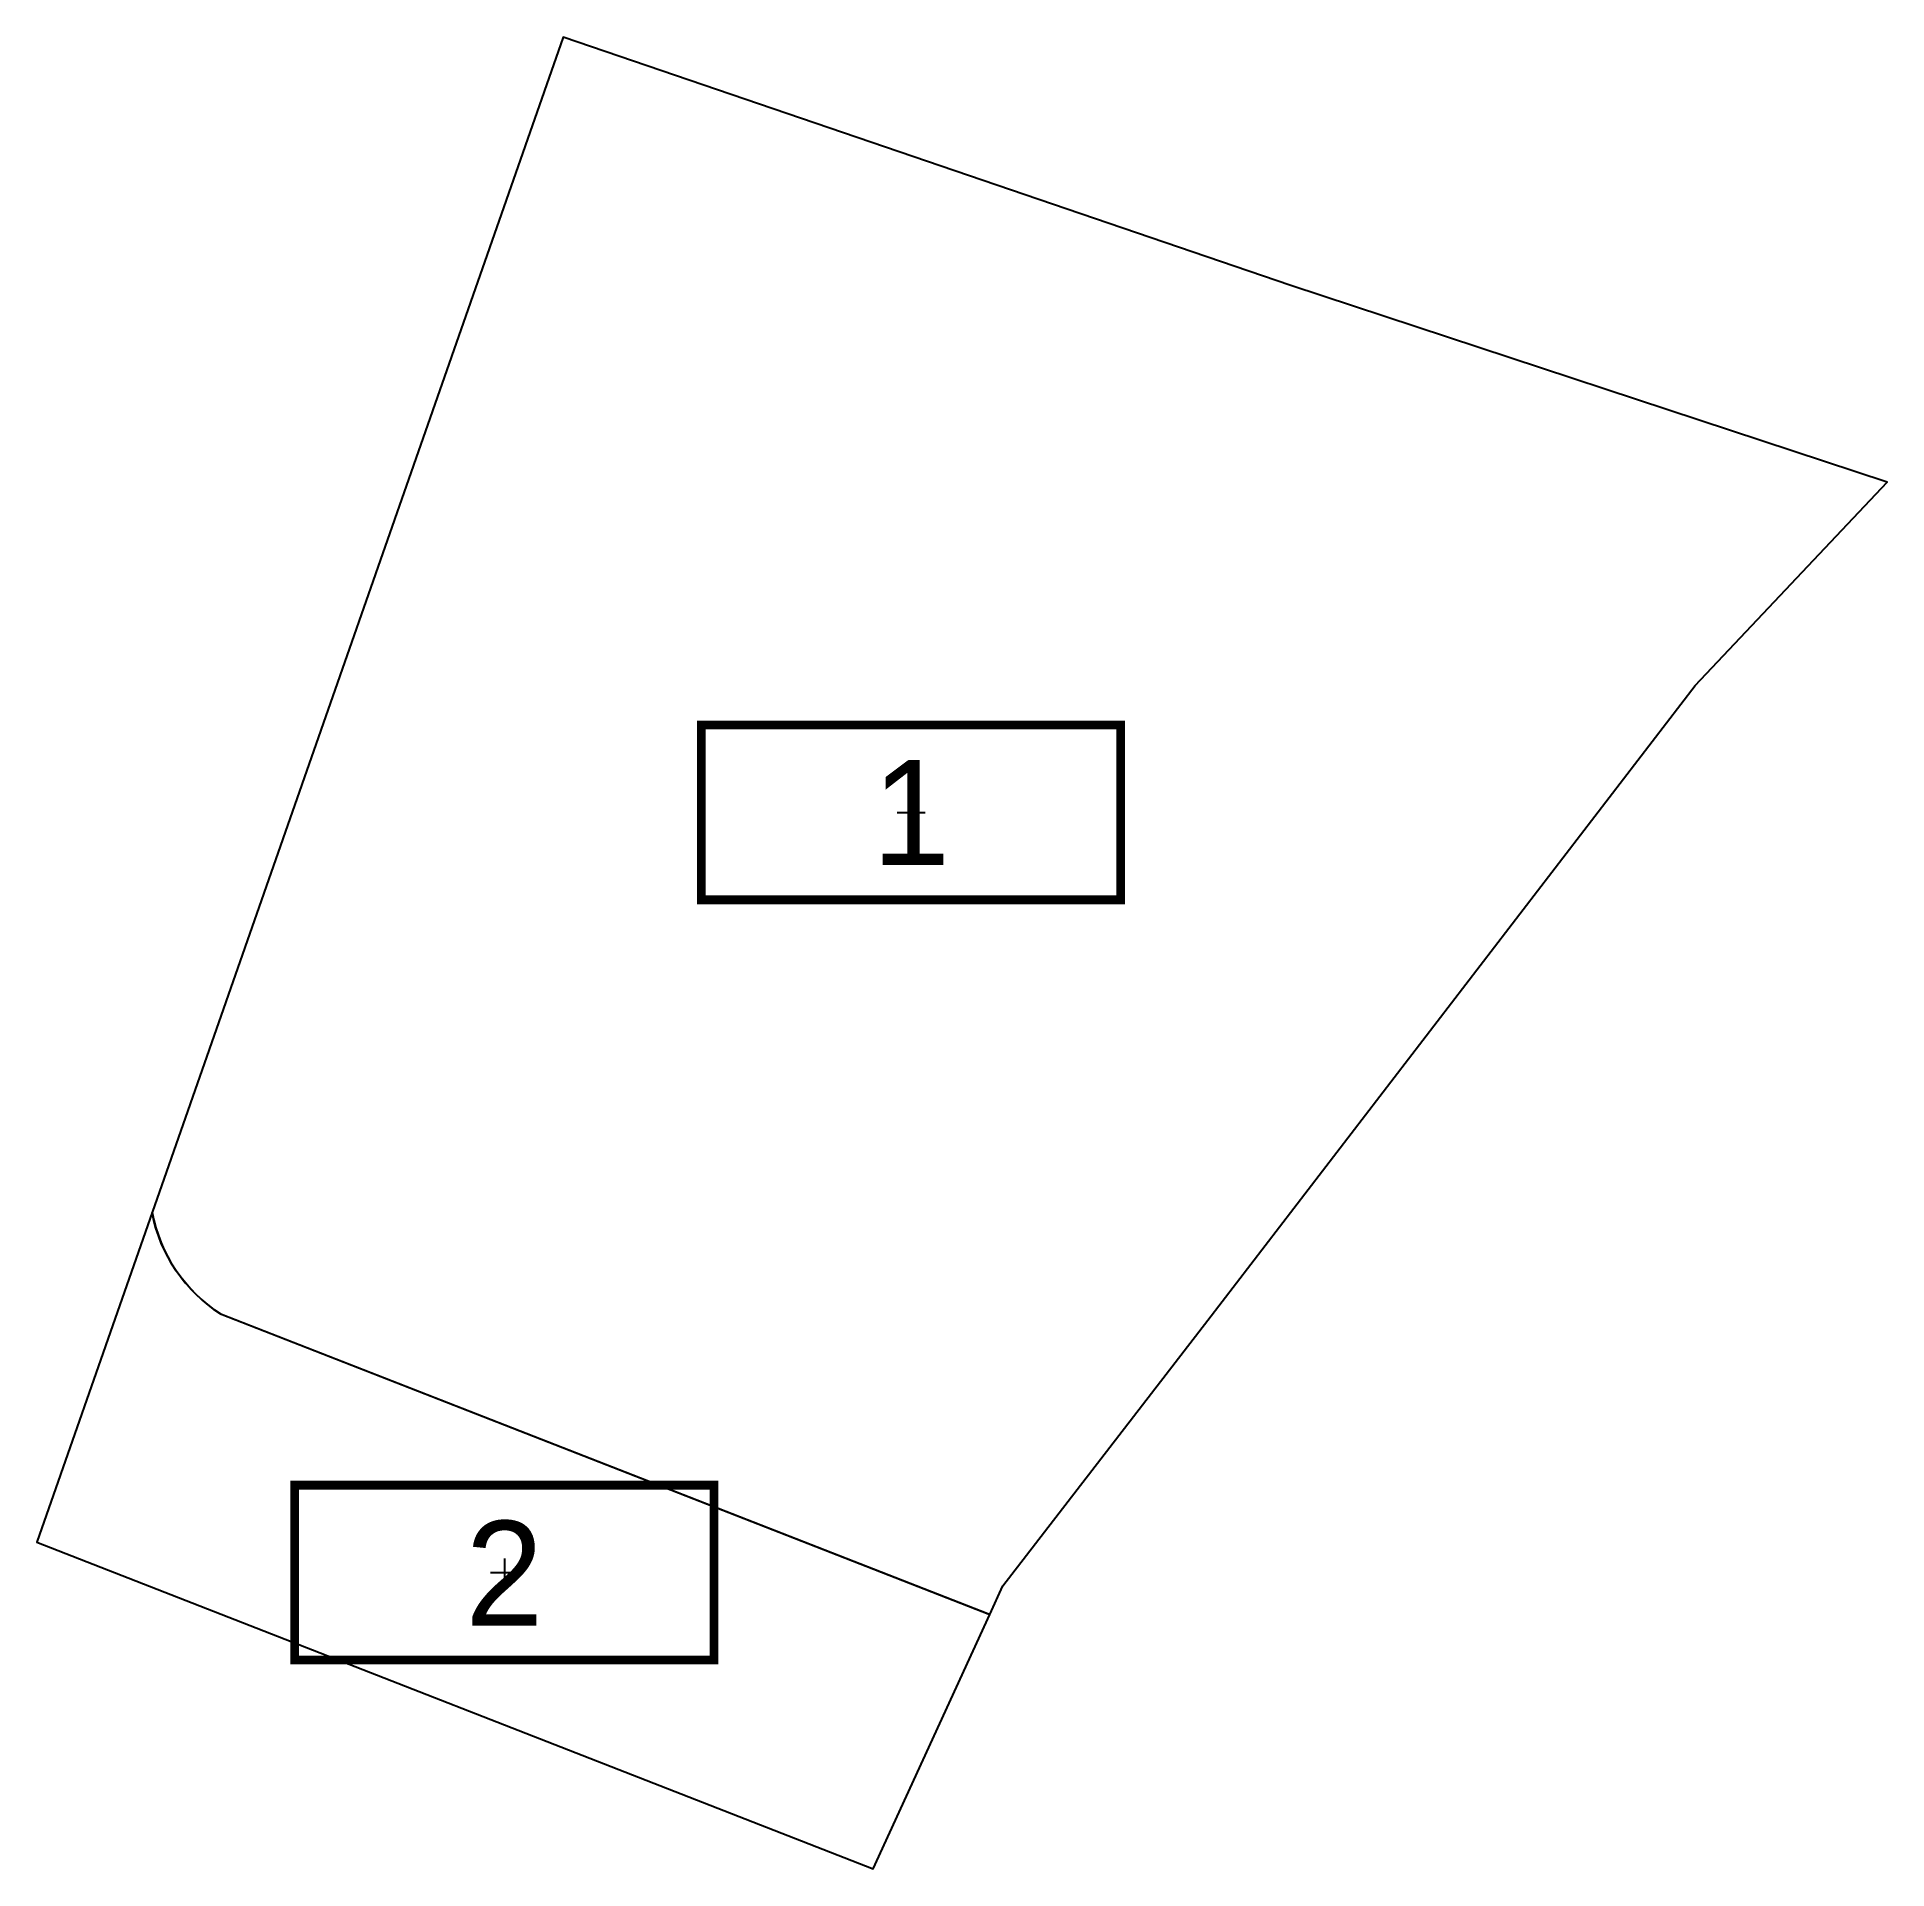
# Model space of a CAD drawing. Header units: metres. Extents: x 219373.3 to 219426.3, y 629396.4 to 629448.8.
import ezdxf
from ezdxf.enums import TextEntityAlignment as Align

# ---------------------------------------------------------------- set-up
doc = ezdxf.new("R2010")
doc.units = ezdxf.units.M
doc.header["$LTSCALE"] = 0.2
doc.header["$MEASUREMENT"] = 0
doc.layers.add('PCELL', color=160, linetype='Continuous')
doc.layers.add('scellno', color=160, linetype='Continuous')
doc.styles.add('mvt-nos', font='mvt-nos.shx')

# ---------------------------------------------------------------- blocks, each defined once
blk = doc.blocks.new('CELLNO')
at = {"color": 2}
for points in [[(-0.4, 0), (0.4, 0)], [(0, 0.4), (0, -0.4)]]:
    blk.add_lwpolyline(points, dxfattribs=at)
at = {"layer": 'scellno', "const_width": 0.25}
blk.add_lwpolyline([(6, 2.5), (-6, 2.5), (-6, -2.5), (6, -2.5)], close=True, dxfattribs=at)
at = {"layer": 'scellno', "style": 'mvt-nos'}
blk.add_attdef('CELLNO', text='', height=3, dxfattribs=at).set_placement((0, 0), align=Align.MIDDLE)
at = {"layer": 'scellno', "style": 'mvt-nos', "flags": 1}
for tag, p in [('CODE', (-0.287, -6)), ('AREA', (0.213, -8.967))]:
    blk.add_attdef(tag, text='', height=2.5, dxfattribs=at).set_placement(p, align=Align.CENTER)

msp = doc.modelspace()

# ---------------------------------------------------------------- linework, layer by layer
at = {"layer": 'PCELL'}
for points in [[(219420.78, 629430.22), (219426.27, 629436.04), (219409.21, 629441.66), (219388.39, 629448.77), (219376.636, 629415.148, 0.206943), (219378.589, 629412.251), (219387.764, 629408.664), (219400.597, 629403.656), (219400.969, 629404.469), (219406.84, 629412.07)], [(219378.62, 629412.232, -0.209075), (219376.636, 629415.148), (219375.98, 629413.272), (219373.34, 629405.72), (219397.263, 629396.373), (219400.597, 629403.656), (219400.548, 629403.675)]]:
    msp.add_lwpolyline(points, format="xyb", close=True, dxfattribs=at)

# ---------------------------------------------------------------- block references
at = {"layer": 'scellno'}
for p, values in [((219398.348, 629426.591), {'CELLNO': '1'}), ((219386.712, 629404.851), {'CELLNO': '2'})]:
    msp.add_blockref('CELLNO', p, dxfattribs=at).add_auto_attribs(values)

doc.saveas('drawing.dxf')
